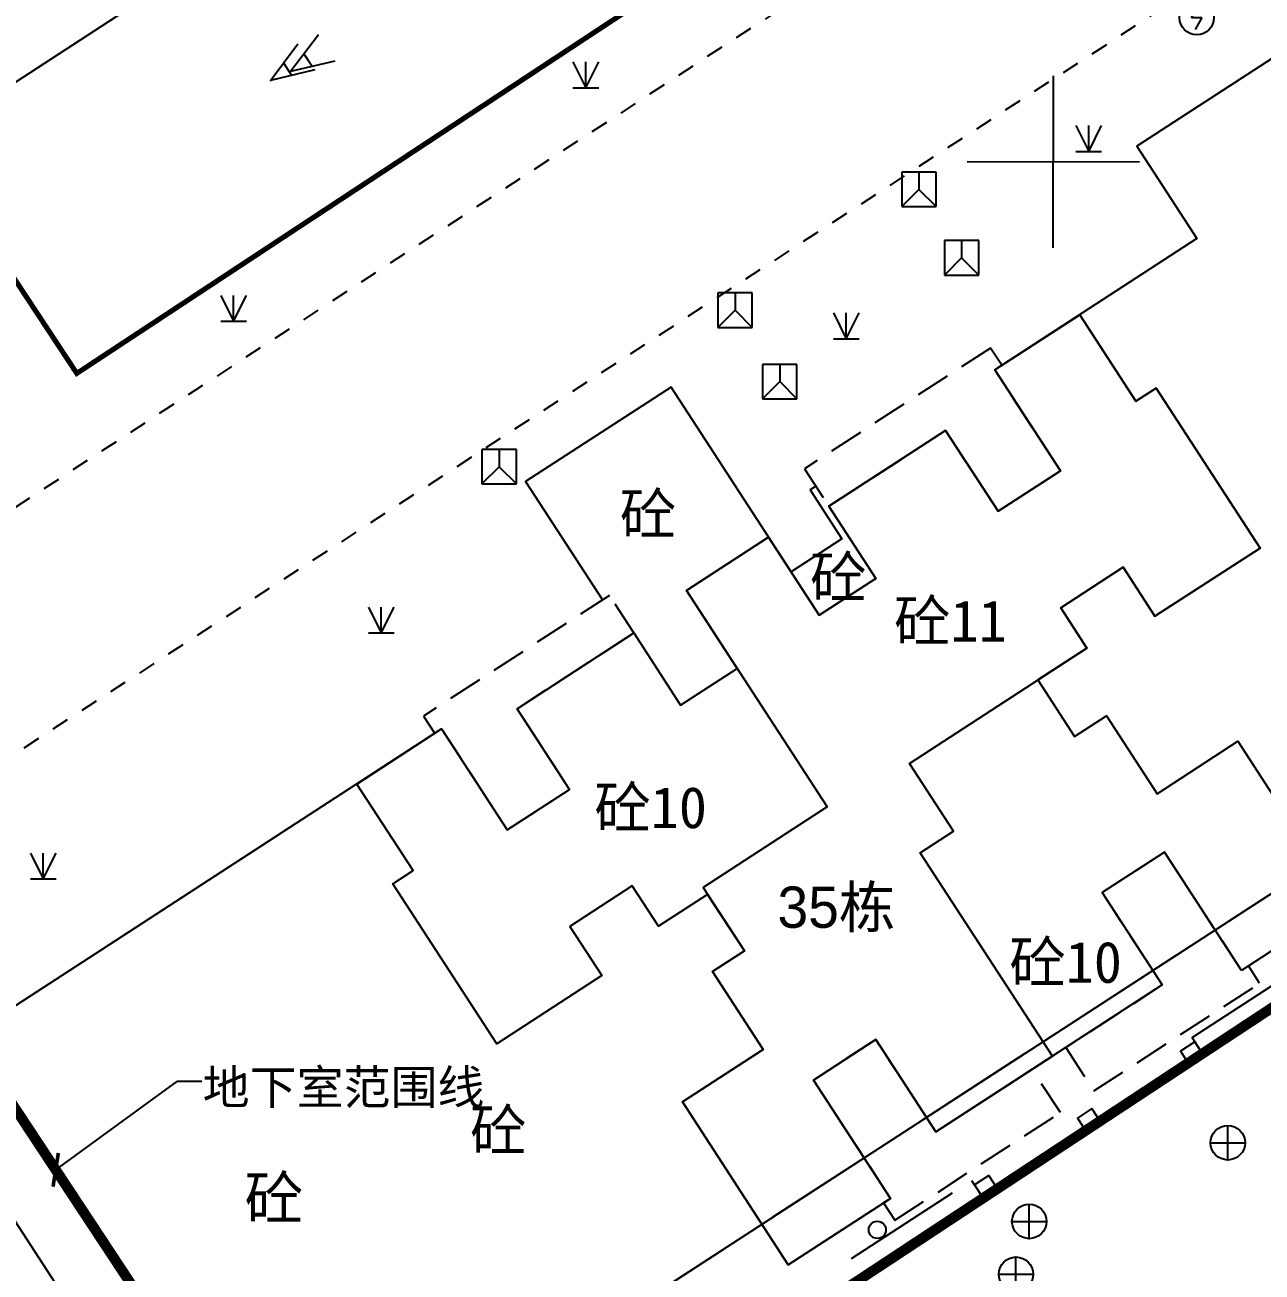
# Model space of a CAD drawing. Extents: x 99002 to 478558, y 2449839 to 2450453.
# Drawn here: x 478475.66 to 478511.6, y 2449931.24 to 2449967.48 of the extents above; entities that cross this region are included whole.
import ezdxf
from ezdxf.enums import TextEntityAlignment as Align

# ---------------------------------------------------------------- set-up
doc = ezdxf.new("R2010")
doc.units = 0
doc.header["$LTSCALE"] = 0.5
for name, pattern in [('DASHEDX2', [38.1, 25.4, -12.7]), ('X0', [4, 3, -1]), ('X11', [6, 5, -1]), ('X5', [3, 2, -1]), ('X6', [2, 1, -1])]:
    doc.linetypes.add(name, pattern=pattern)
doc.layers.get('0').update_dxf_attribs({"linetype": 'CONTINUOUS'})
for name, color, linetype in [('DEFAULT', 1, 'CONTINUOUS'), ('DLSS', 4, 'CONTINUOUS'), ('GCD', 1, 'CONTINUOUS'), ('GXYZ', 2, 'CONTINUOUS'), ('JMD', 6, 'CONTINUOUS'), ('TK', 7, 'CONTINUOUS'), ('ZBTZ', 3, 'CONTINUOUS'), ('ZJ', 7, 'CONTINUOUS'), ('地下室范围线', 170, 'CONTINUOUS'), ('外墙', 1, 'CONTINUOUS'), ('居民地面', 7, 'CONTINUOUS'), ('建筑红线', 10, 'DASHEDX2'), ('房屋面', 7, 'CONTINUOUS'), ('植被点', 114, 'CONTINUOUS')]:
    doc.layers.add(name, color=color, linetype=linetype)
doc.styles.add('HZ', font='STXIHEI.TTF', dxfattribs={"width": 0.8})
doc.styles.add('方正中等线简体', font='FZZDXJW.TTF')
doc.styles.add('方正细等线简体', font='方正细等线简体.ttf')
doc.styles.add('等线体', font='simhei.ttf')
doc.styles.add('细等线体', font='FZXDXJW.TTF', dxfattribs={"width": 0.8})
doc.dimstyles.get("Standard").update_dxf_attribs({"dimtxt": 1, "dimasz": 0.7, "dimexe": 0.18, "dimexo": 0.0625, "dimgap": 0.09, "dimtad": 0, "dimzin": 0, "dimdsep": 46, "dimtxsty": '等线体', "dimblk2": 'ARCHTICK', "dimsah": 1, "dimcen": 0.09, "dimadec": 0, "dimazin": 0, "dimtfac": 1, "dimtofl": 0, "dimtmove": 0, "dimatfit": 3, "dimldrblk": 'ARCHTICK', "dimfxl": 0, "dimtolj": 1, "dimtzin": 0, "dimarcsym": 0})

# ---------------------------------------------------------------- blocks, each defined once
blk = doc.blocks.new('380301301')
at = {"color": 0, "linetype": 'Continuous', "lineweight": -3, "flags": 128}
for points in [[(0.9, 1.3), (0, -1.2), (-0.9, 1.3)], [(0.432, 0), (-0.432, 0)]]:
    blk.add_lwpolyline(points, dxfattribs=at)
blk = doc.blocks.new('8202001')
at = {"color": 0, "linetype": 'Continuous', "lineweight": -3, "flags": 128}
for points in [[(-0.75, 1.5), (0, 0)], [(0, 0), (0.75, 1.5)], [(0, 0), (0, 1.5)], [(-0.75, 0), (0.75, 0)]]:
    blk.add_lwpolyline(points, dxfattribs=at)
blk = doc.blocks.new('gc043')
for p, q in [((0, -1), (0, 1)), ((-1, 0), (1, 0))]:
    blk.add_line(p, q)
blk.add_circle((0, 0), 1)
blk = doc.blocks.new('gc049')
for p, q in [((-1, 1.2), (-1, -0.8)), ((1, 1.2), (-1, 1.2)), ((0, 1.2), (0, 0.2)), ((1, -0.8), (1, 1.2)), ((0, 0.2), (-1, -0.8)), ((0, 0.2), (1, -0.8)), ((-1, -0.8), (1, -0.8))]:
    blk.add_line(p, q)
blk = doc.blocks.new('gc050')
for points in [[(-0.3, 0), (0.1, 0.693)], [(-0.3, 0), (0.3, 0)], [(0.3, 0), (-0.1, -0.693)]]:
    blk.add_lwpolyline(points)
blk.add_circle((0, 0), 1)
blk = doc.blocks.new('GC200')
at = {"linetype": 'Continuous', "const_width": 0.2, "flags": 128}
blk.add_lwpolyline([(-0.1, 0, 1), (0.1, 0, 1)], format="xyb", close=True, dxfattribs=at)
blk = doc.blocks.new('gc290')
for points in [[(-0.9, 2.5), (0, 0), (0.9, 2.5)], [(0, 1.2), (-0.432, 1.2), (0.432, 1.2)]]:
    blk.add_lwpolyline(points)
blk = doc.blocks.new('gc170')
at = {"linetype": 'Continuous'}
blk.add_circle((0, 0), 0.5, dxfattribs=at)
blk = doc.blocks.new('gc291')
blk.add_lwpolyline([(-0.5, -0.5), (0.5, -0.5), (0.5, 0.5), (-0.5, 0.5), (-0.5, -0.5)])
blk = doc.blocks.new('gc124')
for p, q in [((-0.75, 1.5), (0, 0)), ((0, 0), (0, 1.5)), ((0, 0), (0.75, 1.5)), ((-0.75, 0), (0.75, 0))]:
    blk.add_line(p, q)
blk = doc.blocks.new('_ArchTick')
at = {"color": 0, "linetype": 'ByBlock', "const_width": 0.15}
blk.add_lwpolyline([(-0.5, -0.5), (0.5, 0.5)], dxfattribs=at)

msp = doc.modelspace()

# ---------------------------------------------------------------- linework, layer by layer
at = {"layer": 'DLSS', "color": 4, "linetype": 'X6', "flags": 128}
for points in [[(478535.563, 2449985.468), (478518.633, 2449974.424), (478471.713, 2449943.921), (478469.883, 2449942.655)], [(478493.943, 2449968.416), (478496.025, 2449969.788), (478496.115, 2449969.842), (478496.21, 2449969.888), (478496.308, 2449969.926), (478496.41, 2449969.954), (478496.513, 2449969.974), (478496.618, 2449969.985), (478496.723, 2449969.986), (478496.828, 2449969.978), (478496.932, 2449969.961), (478497.034, 2449969.936), (478497.134, 2449969.901), (478497.23, 2449969.857), (478497.322, 2449969.806), (478497.409, 2449969.746), (478497.49, 2449969.68), (478497.566, 2449969.606), (478497.634, 2449969.526), (478497.695, 2449969.44), (478497.749, 2449969.35), (478497.795, 2449969.255), (478497.832, 2449969.156), (478497.86, 2449969.054), (478497.879, 2449968.951), (478497.889, 2449968.846), (478497.89, 2449968.741), (478497.882, 2449968.636), (478497.864, 2449968.532), (478497.838, 2449968.43), (478497.802, 2449968.331), (478497.758, 2449968.235), (478497.706, 2449968.143), (478497.647, 2449968.057), (478497.579, 2449967.975), (478497.505, 2449967.901), (478497.425, 2449967.832), (478497.339, 2449967.771), (478476.1, 2449953.93), (478471.843, 2449951.186)]]:
    msp.add_lwpolyline(points, dxfattribs=at)
at = {"layer": 'JMD', "color": 6, "linetype": 'Continuous', "ltscale": 3.5}
for points in [[(478535.532, 2449961.608), (478526.277, 2449975.856), (478507.961, 2449963.958), (478509.704, 2449961.275), (478503.834, 2449957.461)], [(478487.766, 2449947.024), (478472.512, 2449937.115), (478481.849, 2449922.741), (478535.526, 2449957.609)], [(478498.635, 2449954.084), (478498.467, 2449953.975), (478499.393, 2449952.549), (478497.917, 2449951.591), (478494.431, 2449956.958), (478490.204, 2449954.212), (478492.437, 2449950.774)]]:
    msp.add_lwpolyline(points, dxfattribs=at)
at = {"layer": 'JMD', "color": 6, "linetype": 'Continuous', "flags": 128}
msp.add_lwpolyline([(478493.943, 2449968.416), (478477.169, 2449957.358), (478472.662, 2449964.051), (478489.408, 2449974.962)], close=True, dxfattribs=at)
at = {"layer": 'JMD', "color": 6, "linetype": 'Continuous', "ltscale": 3.5}
for points in [[(478510.999, 2449940.007), (478508.765, 2449943.445), (478506.954, 2449942.268), (478508.697, 2449939.585), (478502.122, 2449935.314), (478500.379, 2449937.998), (478498.567, 2449936.821), (478500.801, 2449933.383), (478497.832, 2449931.454), (478494.76, 2449936.184), (478497.108, 2449937.709), (478495.637, 2449939.974), (478496.56, 2449940.573), (478495.492, 2449942.216), (478494.066, 2449941.29), (478493.304, 2449942.464), (478491.492, 2449941.288), (478492.418, 2449939.862), (478489.366, 2449937.879), (478486.348, 2449942.525), (478486.935, 2449942.907), (478485.301, 2449945.422), (478487.766, 2449947.024), (478489.673, 2449944.089), (478491.484, 2449945.265), (478489.959, 2449947.614), (478493.347, 2449949.814), (478494.709, 2449947.718), (478496.352, 2449948.786), (478494.882, 2449951.05), (478497.263, 2449952.597), (478498.734, 2449950.333), (478500.378, 2449951.4), (478499.016, 2449953.497), (478502.404, 2449955.698), (478503.929, 2449953.35), (478505.741, 2449954.526), (478503.834, 2449957.461), (478506.3, 2449959.063), (478507.934, 2449956.547), (478508.521, 2449956.928), (478511.539, 2449952.283), (478508.486, 2449950.3), (478507.56, 2449951.725), (478505.749, 2449950.549), (478506.511, 2449949.375), (478505.086, 2449948.448), (478506.153, 2449946.805), (478507.076, 2449947.404), (478508.547, 2449945.14), (478510.895, 2449946.665), (478513.967, 2449941.935)], [(478505.749, 2449950.549), (478507.56, 2449951.725), (478508.486, 2449950.3), (478511.539, 2449952.283), (478508.521, 2449956.928), (478507.934, 2449956.547), (478506.3, 2449959.063), (478503.834, 2449957.461), (478505.741, 2449954.526), (478503.929, 2449953.35), (478502.404, 2449955.698), (478499.016, 2449953.497), (478500.378, 2449951.4), (478498.734, 2449950.333), (478497.263, 2449952.597), (478494.882, 2449951.05), (478498.967, 2449944.76), (478495.361, 2449942.418), (478496.56, 2449940.573), (478495.637, 2449939.974), (478497.108, 2449937.709), (478494.76, 2449936.184), (478497.832, 2449931.454), (478500.801, 2449933.383), (478498.567, 2449936.821), (478500.379, 2449937.998), (478502.122, 2449935.314), (478505.51, 2449937.515), (478501.67, 2449943.427), (478502.634, 2449944.054), (478501.354, 2449946.024), (478506.511, 2449949.375)]]:
    msp.add_lwpolyline(points, close=True, dxfattribs=at)
at = {"layer": 'JMD', "color": 6, "linetype": 'X5'}
for points in [[(478503.834, 2449957.461), (478504.035, 2449957.592), (478503.708, 2449958.095), (478498.308, 2449954.587), (478499.016, 2449953.497), (478502.404, 2449955.698), (478503.929, 2449953.35), (478505.741, 2449954.526)], [(478492.639, 2449950.905), (478487.238, 2449947.396), (478487.565, 2449946.893), (478487.766, 2449947.024), (478489.673, 2449944.089), (478491.484, 2449945.265), (478489.959, 2449947.614), (478493.347, 2449949.814)], [(478508.765, 2449943.445), (478506.954, 2449942.268), (478508.697, 2449939.585), (478505.896, 2449937.765), (478506.713, 2449936.508), (478511.527, 2449939.634), (478511.2, 2449940.138), (478510.999, 2449940.007)], [(478500.379, 2449937.998), (478498.567, 2449936.821), (478500.801, 2449933.383), (478500.6, 2449933.252), (478500.927, 2449932.749), (478505.74, 2449935.876), (478504.923, 2449937.134), (478502.122, 2449935.314)]]:
    msp.add_lwpolyline(points, close=True, dxfattribs=at)
at = {"layer": 'JMD', "color": 6, "linetype": 'X5', "ltscale": 3.5}
msp.add_lwpolyline([(478535.526, 2449957.609), (478481.849, 2449922.741), (478483.428, 2449920.309), (478486.816, 2449922.51), (478486.462, 2449923.055), (478503.159, 2449933.901), (478503.513, 2449933.356), (478509.92, 2449937.518), (478509.566, 2449938.063), (478523.118, 2449946.866), (478523.472, 2449946.321), (478535.522, 2449954.148)], dxfattribs=at)
at = {"layer": 'TK', "color": 7, "linetype": 'Continuous'}
for p, q in [((478505.53, 2449961.008), (478505.537, 2449966.008)), ((478503.033, 2449963.512), (478508.034, 2449963.505))]:
    msp.add_line(p, q, dxfattribs=at)
at = {"layer": '地下室范围线', "color": 170, "linetype": 'X0', "const_width": 0.15, "flags": 128}
msp.add_lwpolyline([(478535.577, 2449995.862), (478529.018, 2449991.538), (478528.247, 2449992.706), (478526.577, 2449991.606), (478527.348, 2449990.437), (478508.979, 2449978.328), (478508.209, 2449979.497), (478506.539, 2449978.396), (478507.31, 2449977.227), (478477.169, 2449957.358), (478472.601, 2449964.288), (478471.682, 2449963.625), (478470.824, 2449962.886), (478470.031, 2449962.077), (478469.311, 2449961.203), (478468.667, 2449960.271), (478468.104, 2449959.288), (478467.628, 2449958.261), (478467.241, 2449957.196), (478466.945, 2449956.103), (478466.744, 2449954.988), (478466.638, 2449953.861), (478466.628, 2449952.728), (478466.715, 2449951.599), (478466.898, 2449950.481), (478467.175, 2449949.383), (478467.545, 2449948.312), (478468.004, 2449947.277)], dxfattribs=at)
at = {"layer": '外墙', "color": 172, "linetype": 'X5', "lineweight": 0, "ltscale": 2, "const_width": 0.3}
msp.add_lwpolyline([(478468.004, 2449947.277), (478469.368, 2449945.208), (478469.326, 2449945.181), (478485.095, 2449921.26), (478535.522, 2449954.503)], dxfattribs=at)
at = {"layer": '居民地面', "color": 6, "linetype": 'Continuous', "lineweight": -3, "ltscale": 0.5, "flags": 128}
msp.add_lwpolyline([(478493.943, 2449968.416), (478477.169, 2449957.358), (478472.662, 2449964.051), (478489.408, 2449974.962)], close=True, dxfattribs=at)
at = {"layer": '建筑红线', "color": 10, "linetype": 'X11', "const_width": 0.15, "flags": 128}
msp.add_lwpolyline([(478536.026, 2450335.138), (478263.882, 2450094.198), (478263.445, 2450073.166), (478447.085, 2449896.545), (478535.522, 2449954.392)], dxfattribs=at)
at = {"layer": '房屋面', "color": 6, "linetype": 'Continuous', "lineweight": -3, "ltscale": 0.5, "flags": 128}
msp.add_lwpolyline([(478483.085, 2449943.983), (478472.512, 2449937.115), (478481.849, 2449922.741), (478491.688, 2449929.133)], dxfattribs=at)

# ---------------------------------------------------------------- block references
at = {"layer": 'GCD', "color": 1, "linetype": 'Continuous'}
ref = msp.add_blockref('GC200', (478509.7, 2449967.696, 3.329), dxfattribs=dict(at, xscale=4.876000004212864e-06, yscale=4.876000004212864e-06, zscale=4.876000004212864e-06))
ref.add_attrib('height', '3.33', dxfattribs={"linetype": 'Continuous', "height": 0.00000975, "style": '细等线体', "width": 0.8}).set_placement((478510.3, 2449967.196, 3.329), align=Align.MIDDLE_LEFT)
ref = msp.add_blockref('GC200', (478500.743, 2449967.406, 3.243), dxfattribs=dict(at, xscale=4.876000004212864e-06, yscale=4.876000004212864e-06, zscale=4.876000004212864e-06))
ref.add_attrib('height', '3.24', dxfattribs={"linetype": 'Continuous', "height": 0.00000975, "style": '方正中等线简体', "width": 0.8}).set_placement((478501.343, 2449966.906, 3.243), align=Align.MIDDLE_LEFT)
ref = msp.add_blockref('GC200', (478492.065, 2449964.274, 3.198), dxfattribs=dict(at, xscale=4.876000004212864e-06, yscale=4.876000004212864e-06, zscale=4.876000004212864e-06))
ref.add_attrib('height', '3.20', dxfattribs={"linetype": 'Continuous', "height": 0.00000975, "style": '方正中等线简体', "width": 0.8}).set_placement((478492.665, 2449963.774, 3.198), align=Align.MIDDLE_LEFT)
ref = msp.add_blockref('GC200', (478502.871, 2449960.615, 3.366), dxfattribs=dict(at, xscale=4.876000004212864e-06, yscale=4.876000004212864e-06, zscale=4.876000004212864e-06))
ref.add_attrib('height', '3.37', dxfattribs={"linetype": 'Continuous', "height": 0.00000975, "style": '细等线体', "width": 0.8}).set_placement((478503.471, 2449960.115, 3.366), align=Align.MIDDLE_LEFT)
ref = msp.add_blockref('GC200', (478482.211, 2449953.378, 3.085), dxfattribs=dict(at, xscale=4.876000004212864e-06, yscale=4.876000004212864e-06, zscale=4.876000004212864e-06))
ref.add_attrib('height', '3.09', dxfattribs={"linetype": 'Continuous', "height": 0.00000975, "style": '方正中等线简体', "width": 0.8}).set_placement((478482.811, 2449952.878, 3.085), align=Align.MIDDLE_LEFT)
ref = msp.add_blockref('GC200', (478476.881, 2449947.692, 3.204), dxfattribs=dict(at, xscale=4.876000004212864e-06, yscale=4.876000004212864e-06, zscale=4.876000004212864e-06))
ref.add_attrib('height', '3.20', dxfattribs={"linetype": 'Continuous', "height": 0.00000975, "style": '方正中等线简体', "width": 0.8}).set_placement((478477.481, 2449947.192, 3.204), align=Align.MIDDLE_LEFT)
at = {"layer": 'GXYZ', "color": 2, "linetype": 'Continuous', "xscale": 0.5, "yscale": 0.5}
for name, p in [('gc050', (478509.7, 2449967.696, 3.329)), ('gc049', (478501.631, 2449962.603, 3.446)), ('gc049', (478502.871, 2449960.615, 3.366)), ('gc049', (478496.29, 2449959.094, 3.515)), ('gc049', (478497.587, 2449957.02, 3.485)), ('gc049', (478489.438, 2449954.543, 3.34)), ('gc043', (478510.603, 2449934.998, 2.749)), ('gc043', (478504.834, 2449932.712, 2.816)), ('gc043', (478504.45, 2449931.18, 2.949))]:
    msp.add_blockref(name, p, dxfattribs=at)
at = {"layer": 'JMD', "color": 6, "linetype": 'Continuous', "yscale": 0.5}
for name, p, xscale, rotation in [('gc290', (478483.382, 2449966.136), 0.5000000000095282, 302.9077781150842), ('gc170', (478500.421, 2449932.468), 0.5000000000173356, 0.05903904505335038)]:
    msp.add_blockref(name, p, dxfattribs=dict(at, xscale=xscale, rotation=rotation))
at = {"layer": 'JMD', "color": 6, "linetype": 'Continuous', "xscale": 0.5000000000537862, "yscale": 0.5, "zscale": 0.5, "rotation": 213.1903360286589}
for p in [(478509.574, 2449937.591), (478506.58, 2449935.646), (478503.586, 2449933.702)]:
    msp.add_blockref('gc291', p, dxfattribs=at)
at = {"layer": 'ZBTZ', "color": 3, "linetype": 'Continuous', "xscale": 0.5, "yscale": 0.5}
for p in [(478506.563, 2449963.807), (478499.52, 2449958.364), (478486.014, 2449949.814), (478476.196, 2449942.666)]:
    msp.add_blockref('gc124', p, dxfattribs=at)
at = {"layer": '居民地面', "color": 6, "linetype": 'Continuous', "ltscale": 0.5, "xscale": 0.4999999999551372, "yscale": 0.5, "rotation": 303.3155870798236}
msp.add_blockref('380301301', (478483.295, 2449966.197), dxfattribs=at)
at = {"layer": '植被点', "color": 3, "linetype": 'Continuous', "ltscale": 0.5, "xscale": 0.5, "yscale": 0.5}
for p in [(478491.955, 2449965.657, 9999), (478481.723, 2449958.872, 9999)]:
    msp.add_blockref('8202001', p, dxfattribs=at)

# ---------------------------------------------------------------- texts
at = {"layer": 'DEFAULT', "color": 7, "linetype": 'Continuous', "ltscale": 0.5, "style": '方正细等线简体'}
msp.add_text('砼', height=1.25, dxfattribs=at).set_placement((478482.041, 2449932.772))
at = {"layer": 'JMD', "color": 6, "linetype": 'Continuous', "style": 'HZ'}
for s, p in [('砼', (478492.944, 2449952.675)), ('砼', (478498.469, 2449950.835)), ('砼11', (478500.909, 2449949.565)), ('砼10', (478492.204, 2449944.143)), ('砼10', (478504.257, 2449939.648)), ('砼', (478488.593, 2449934.765))]:
    msp.add_text(s, height=1.2, dxfattribs=at).set_placement(p)
at = {"layer": 'ZJ', "color": 7, "linetype": 'Continuous', "style": '细等线体'}
msp.add_text('35栋', height=1.2, dxfattribs=at).set_placement((478497.521, 2449941.246))
at = {"layer": '地下室范围线', "color": 170, "linetype": 'X0', "style": '等线体'}
msp.add_text('地下室范围线', height=1, dxfattribs=at).set_placement((478480.824, 2449936.115))

# ---------------------------------------------------------------- leaders
at = {"layer": '地下室范围线', "color": 170, "linetype": 'Continuous'}
msp.add_leader([(478476.556, 2449934.213), (478480.097, 2449936.79), (478480.797, 2449936.789)], dimstyle='Standard', override={"dimgap": 0.09, "dimtad": 0, "dimfxl": 0.18}, dxfattribs=at)

doc.saveas('drawing.dxf')
